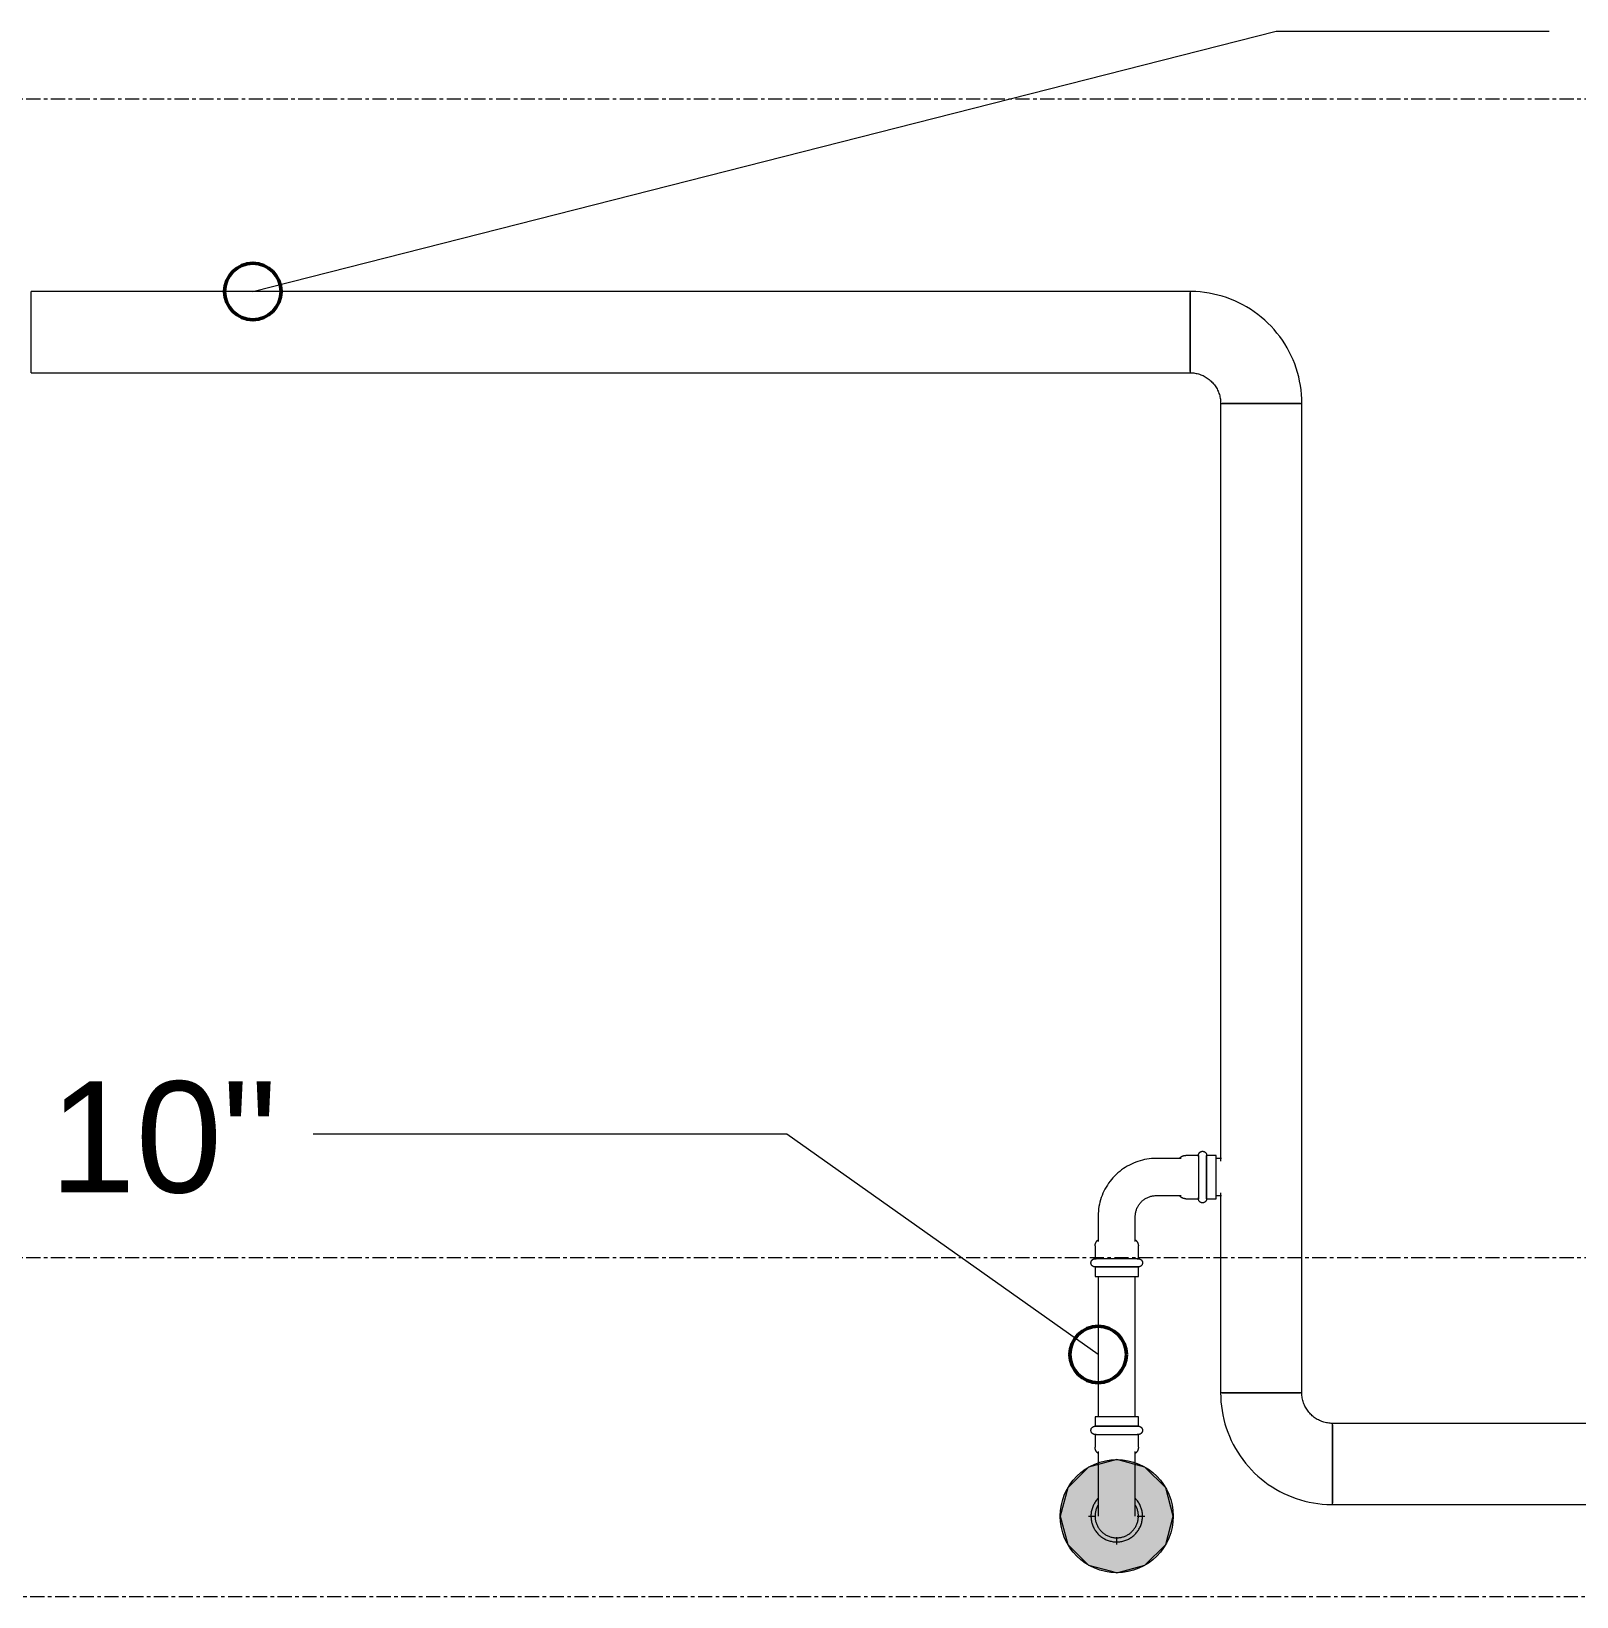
# Model space of a CAD drawing. Header units: inches. Extents: x -3679 to 241, y -496 to 1784.
# Drawn here: x -440.1 to -385.4, y 552 to 607.4 of the extents above; entities that cross this region are included whole.
import ezdxf

# ---------------------------------------------------------------- set-up
doc = ezdxf.new("R2010")
doc.units = ezdxf.units.IN
doc.header["$MEASUREMENT"] = 0
doc.linetypes.add('Grid Line', pattern=[0.875, 0.5, -0.125, 0.125, -0.125])
for name, color, linetype, lineweight in [('A-ANNO-NOTE', 250, 'Continuous', 9), ('G-ANNO-DIMS', 251, 'Continuous', 9), ('P-PIPE', 1, 'Continuous', 9), ('P-PIPE-CNTR', 1, 'Continuous', 9), ('S-GRID', 8, 'Continuous', 9)]:
    doc.layers.add(name, color=color, linetype=linetype, lineweight=lineweight)
doc.styles.add('Arial', font='arial.ttf', dxfattribs={"height": 3.934132})

# ---------------------------------------------------------------- blocks, each defined once
blk = doc.blocks.new('Elbow - Welded - Generic - Standard-1127339-SECOND LEVEL')
at = {"layer": 'P-PIPE'}
for p, q in [((-1.388, 2.52), (-1.245, 2.52)), ((-1.244, 2.52), (-1.017, 2.52)), ((-1.016, 2.52), (-0.719, 2.52)), ((-0.719, 2.52), (-0.372, 2.52)), ((-0.372, 2.52), (0.372, 2.52)), ((0.372, 2.52), (0.719, 2.52)), ((0.719, 2.52), (1.016, 2.52)), ((1.017, 2.52), (1.244, 2.52)), ((1.245, 2.52), (1.388, 2.52)), ((-2.52, 1.245), (-2.52, 1.388)), ((-2.52, 1.017), (-2.52, 1.244)), ((-2.52, 0.719), (-2.52, 1.016)), ((-2.52, 0.372), (-2.52, 0.719)), ((-2.52, -0.372), (-2.52, 0.372)), ((-2.52, -0.719), (-2.52, -0.372)), ((-2.52, -1.016), (-2.52, -0.719)), ((-2.52, -1.244), (-2.52, -1.017)), ((-2.52, -1.388), (-2.52, -1.245))]:
    blk.add_line(p, q, dxfattribs=at)
at = {"layer": 'P-PIPE', "flags": 128}
for points in [[(-2.52, -1.437), (-2.361, -1.434), (-2.203, -1.424), (-2.046, -1.409), (-1.889, -1.386), (-1.734, -1.358), (-1.579, -1.324), (-1.426, -1.283), (-1.275, -1.236), (-1.126, -1.183), (-0.979, -1.125), (-0.834, -1.06), (-0.693, -0.99), (-0.554, -0.914), (-0.418, -0.833), (-0.286, -0.746), (-0.157, -0.654), (-0.032, -0.557), (0.089, -0.455), (0.206, -0.348), (0.319, -0.237), (0.427, -0.121), (0.53, -0.001), (0.628, 0.123), (0.722, 0.25), (0.81, 0.382), (0.893, 0.517), (0.97, 0.655), (1.042, 0.796), (1.108, 0.94), (1.168, 1.086), (1.222, 1.235), (1.271, 1.385), (1.313, 1.538), (1.349, 1.692), (1.379, 1.847), (1.403, 2.004), (1.421, 2.161), (1.432, 2.319), (1.437, 2.477), (1.437, 2.52)], [(-1.437, 2.52), (-1.438, 2.476), (-1.44, 2.433), (-1.445, 2.39), (-1.451, 2.347), (-1.459, 2.305), (-1.468, 2.262), (-1.479, 2.22), (-1.492, 2.179), (-1.506, 2.138), (-1.522, 2.098), (-1.54, 2.059), (-1.559, 2.02), (-1.58, 1.982), (-1.602, 1.945), (-1.626, 1.908), (-1.651, 1.873), (-1.678, 1.839), (-1.706, 1.806), (-1.735, 1.774), (-1.765, 1.743), (-1.797, 1.713), (-1.83, 1.685), (-1.864, 1.658), (-1.899, 1.633), (-1.935, 1.609), (-1.972, 1.586), (-2.009, 1.565), (-2.048, 1.545), (-2.087, 1.527), (-2.127, 1.511), (-2.168, 1.496), (-2.209, 1.482), (-2.251, 1.471), (-2.293, 1.461), (-2.336, 1.453), (-2.378, 1.446), (-2.422, 1.441), (-2.465, 1.438), (-2.508, 1.437), (-2.52, 1.437)]]:
    blk.add_lwpolyline(points, dxfattribs=at)
blk = doc.blocks.new('Victaulic-VicPress316-Elbow 90-45deg Style P568_P571 - Standard-V5-SECOND LEVEL')
at = {"layer": 'P-PIPE'}
for p, q in [((-0.767, 3.52), (-0.767, 3.181)), ((0.766, 3.52), (-0.767, 3.52)), ((0.766, 3.181), (0.766, 3.52)), ((-0.767, 3.181), (0.766, 3.181)), ((-0.767, 2.89), (-0.767, 2.439)), ((-0.767, 2.89), (0.766, 2.89)), ((0.766, 2.439), (0.766, 2.89)), ((-0.658, 2.278), (-0.658, 1.393)), ((0.657, 1.393), (0.657, 2.278)), ((-3.181, 0.766), (-3.52, 0.766)), ((-3.52, 0.766), (-3.52, -0.767)), ((-3.181, -0.767), (-3.181, 0.766)), ((-2.439, 0.766), (-2.89, 0.766)), ((-2.89, -0.767), (-2.89, 0.766)), ((-1.393, 0.657), (-2.278, 0.657)), ((-3.52, -0.767), (-3.181, -0.767)), ((-2.89, -0.767), (-2.439, -0.767)), ((-2.278, -0.658), (-1.393, -0.658))]:
    blk.add_line(p, q, dxfattribs=at)
at = {"layer": 'P-PIPE', "flags": 128}
for points in [[(-0.767, 2.89), (-0.772, 2.891), (-0.778, 2.891), (-0.784, 2.892), (-0.79, 2.892), (-0.795, 2.893), (-0.801, 2.895), (-0.807, 2.896), (-0.812, 2.898), (-0.818, 2.9), (-0.823, 2.902), (-0.828, 2.904), (-0.834, 2.907), (-0.839, 2.91), (-0.844, 2.913), (-0.849, 2.916), (-0.853, 2.919), (-0.858, 2.923), (-0.862, 2.927), (-0.867, 2.931), (-0.871, 2.935), (-0.875, 2.939), (-0.879, 2.943), (-0.882, 2.948), (-0.886, 2.953), (-0.889, 2.957), (-0.892, 2.962), (-0.895, 2.967), (-0.897, 2.973), (-0.9, 2.978), (-0.902, 2.983), (-0.904, 2.989), (-0.906, 2.994), (-0.907, 3), (-0.909, 3.006), (-0.91, 3.011), (-0.911, 3.017), (-0.911, 3.023), (-0.912, 3.029), (-0.912, 3.034), (-0.912, 3.04), (-0.912, 3.046), (-0.911, 3.052), (-0.91, 3.058), (-0.909, 3.063), (-0.908, 3.069), (-0.907, 3.075), (-0.905, 3.08), (-0.903, 3.086), (-0.901, 3.091), (-0.899, 3.097), (-0.896, 3.102), (-0.894, 3.107), (-0.891, 3.112), (-0.887, 3.117), (-0.884, 3.122), (-0.881, 3.126), (-0.877, 3.131), (-0.873, 3.135), (-0.869, 3.139), (-0.865, 3.143), (-0.86, 3.147), (-0.856, 3.151), (-0.851, 3.154), (-0.846, 3.158), (-0.842, 3.161), (-0.836, 3.164), (-0.831, 3.166), (-0.826, 3.169), (-0.821, 3.171), (-0.815, 3.173), (-0.81, 3.175), (-0.804, 3.177), (-0.798, 3.178), (-0.793, 3.179), (-0.787, 3.18), (-0.781, 3.181), (-0.775, 3.181), (-0.77, 3.181), (-0.767, 3.181)], [(0.766, 3.181), (0.766, 3.181), (0.764, 3.181), (0.761, 3.181), (0.757, 3.181), (0.751, 3.181), (0.745, 3.181), (0.737, 3.181), (0.728, 3.181), (0.717, 3.181), (0.706, 3.181), (0.693, 3.181), (0.68, 3.181), (0.665, 3.181), (0.649, 3.181), (0.633, 3.181), (0.615, 3.181), (0.596, 3.181), (0.576, 3.181), (0.556, 3.181), (0.534, 3.181), (0.512, 3.181), (0.488, 3.181), (0.464, 3.181), (0.44, 3.181), (0.414, 3.181), (0.388, 3.181), (0.361, 3.181), (0.334, 3.181), (0.306, 3.181), (0.278, 3.181), (0.249, 3.181), (0.22, 3.181), (0.19, 3.181), (0.16, 3.181), (0.13, 3.181), (0.1, 3.181), (0.069, 3.181), (0.039, 3.181), (0.008, 3.181), (-0.022, 3.181), (-0.053, 3.181), (-0.084, 3.181), (-0.114, 3.181), (-0.144, 3.181), (-0.174, 3.181), (-0.204, 3.181), (-0.233, 3.181), (-0.262, 3.181), (-0.291, 3.181), (-0.319, 3.181), (-0.347, 3.181), (-0.374, 3.181), (-0.4, 3.181), (-0.426, 3.181), (-0.451, 3.181), (-0.476, 3.181), (-0.499, 3.181), (-0.522, 3.181), (-0.544, 3.181), (-0.565, 3.181), (-0.585, 3.181), (-0.605, 3.181), (-0.623, 3.181), (-0.64, 3.181), (-0.657, 3.181), (-0.672, 3.181), (-0.686, 3.181), (-0.699, 3.181), (-0.711, 3.181), (-0.722, 3.181), (-0.732, 3.181), (-0.74, 3.181), (-0.748, 3.181), (-0.754, 3.181), (-0.759, 3.181), (-0.763, 3.181), (-0.765, 3.181), (-0.766, 3.181), (-0.767, 3.181)], [(-0.767, 3.181), (-0.766, 3.181), (-0.764, 3.181), (-0.761, 3.181), (-0.757, 3.181), (-0.751, 3.181), (-0.745, 3.181), (-0.737, 3.181), (-0.728, 3.181)], [(-0.767, 2.89), (-0.766, 2.89), (-0.764, 2.89), (-0.761, 2.89), (-0.757, 2.89), (-0.751, 2.89), (-0.745, 2.89), (-0.737, 2.89), (-0.728, 2.89), (-0.717, 2.89), (-0.706, 2.89), (-0.693, 2.89), (-0.68, 2.89), (-0.665, 2.89), (-0.649, 2.89), (-0.633, 2.89), (-0.615, 2.89), (-0.596, 2.89), (-0.576, 2.89), (-0.556, 2.89), (-0.534, 2.89), (-0.512, 2.89), (-0.488, 2.89), (-0.464, 2.89), (-0.44, 2.89), (-0.414, 2.89), (-0.388, 2.89), (-0.361, 2.89), (-0.334, 2.89), (-0.306, 2.89), (-0.278, 2.89), (-0.249, 2.89), (-0.22, 2.89), (-0.19, 2.89), (-0.16, 2.89), (-0.13, 2.89), (-0.1, 2.89), (-0.069, 2.89), (-0.039, 2.89), (-0.008, 2.89), (0.022, 2.89), (0.053, 2.89), (0.084, 2.89), (0.114, 2.89), (0.144, 2.89), (0.174, 2.89), (0.204, 2.89), (0.233, 2.89), (0.262, 2.89), (0.291, 2.89), (0.319, 2.89), (0.347, 2.89), (0.374, 2.89), (0.4, 2.89), (0.426, 2.89), (0.451, 2.89), (0.476, 2.89), (0.499, 2.89), (0.522, 2.89), (0.544, 2.89), (0.565, 2.89), (0.585, 2.89), (0.605, 2.89), (0.623, 2.89), (0.64, 2.89), (0.657, 2.89), (0.672, 2.89), (0.686, 2.89), (0.699, 2.89), (0.711, 2.89), (0.722, 2.89), (0.732, 2.89), (0.74, 2.89), (0.748, 2.89), (0.754, 2.89), (0.759, 2.89), (0.763, 2.89), (0.765, 2.89), (0.766, 2.89), (0.766, 2.89)], [(-0.723, 2.89), (-0.732, 2.89), (-0.74, 2.89), (-0.748, 2.89), (-0.754, 2.89), (-0.759, 2.89), (-0.763, 2.89), (-0.765, 2.89), (-0.766, 2.89), (-0.767, 2.89)], [(0.722, 3.181), (0.732, 3.181), (0.74, 3.181), (0.748, 3.181), (0.754, 3.181), (0.759, 3.181), (0.763, 3.181), (0.765, 3.181), (0.766, 3.181), (0.766, 3.181)], [(0.766, 2.89), (0.766, 2.89), (0.764, 2.89), (0.761, 2.89), (0.757, 2.89), (0.751, 2.89), (0.745, 2.89), (0.737, 2.89), (0.728, 2.89)], [(0.766, 3.181), (0.772, 3.181), (0.778, 3.181), (0.784, 3.18), (0.79, 3.18), (0.795, 3.179), (0.801, 3.177), (0.807, 3.176), (0.812, 3.174), (0.818, 3.172), (0.823, 3.17), (0.828, 3.168), (0.834, 3.165), (0.839, 3.162), (0.844, 3.159), (0.849, 3.156), (0.853, 3.153), (0.858, 3.149), (0.862, 3.145), (0.867, 3.141), (0.871, 3.137), (0.875, 3.133), (0.879, 3.129), (0.882, 3.124), (0.886, 3.119), (0.889, 3.115), (0.892, 3.11), (0.895, 3.105), (0.897, 3.099), (0.9, 3.094), (0.902, 3.089), (0.904, 3.083), (0.906, 3.078), (0.907, 3.072), (0.909, 3.066), (0.91, 3.061), (0.911, 3.055), (0.911, 3.049), (0.912, 3.043), (0.912, 3.038), (0.912, 3.032), (0.912, 3.026), (0.911, 3.02), (0.91, 3.014), (0.909, 3.009), (0.908, 3.003), (0.907, 2.997), (0.905, 2.992), (0.903, 2.986), (0.901, 2.981), (0.899, 2.975), (0.896, 2.97), (0.894, 2.965), (0.891, 2.96), (0.887, 2.955), (0.884, 2.95), (0.881, 2.946), (0.877, 2.941), (0.873, 2.937), (0.869, 2.933), (0.865, 2.929), (0.86, 2.925), (0.856, 2.921), (0.851, 2.918), (0.846, 2.914), (0.842, 2.911), (0.836, 2.908), (0.831, 2.906), (0.826, 2.903), (0.821, 2.901), (0.815, 2.899), (0.81, 2.897), (0.804, 2.895), (0.798, 2.894), (0.793, 2.893), (0.787, 2.892), (0.781, 2.891), (0.775, 2.891), (0.77, 2.891), (0.766, 2.89)], [(-0.658, 2.221), (-0.666, 2.228), (-0.674, 2.235), (-0.682, 2.242), (-0.69, 2.25), (-0.698, 2.258), (-0.705, 2.266), (-0.711, 2.275), (-0.718, 2.283), (-0.724, 2.293), (-0.729, 2.302), (-0.735, 2.311), (-0.74, 2.321), (-0.744, 2.331), (-0.748, 2.341), (-0.752, 2.351), (-0.755, 2.362), (-0.758, 2.372), (-0.761, 2.383), (-0.763, 2.394), (-0.764, 2.404), (-0.765, 2.415), (-0.766, 2.426), (-0.767, 2.437), (-0.767, 2.439)], [(0.766, 2.439), (0.766, 2.428), (0.766, 2.417), (0.765, 2.406), (0.763, 2.396), (0.761, 2.385), (0.759, 2.374), (0.756, 2.364), (0.753, 2.353), (0.749, 2.343), (0.745, 2.333), (0.741, 2.323), (0.736, 2.313), (0.73, 2.304), (0.725, 2.294), (0.719, 2.285), (0.713, 2.276), (0.706, 2.268), (0.699, 2.259), (0.692, 2.251), (0.684, 2.244), (0.676, 2.236), (0.668, 2.229), (0.659, 2.222), (0.657, 2.221)], [(-0.658, 1.393), (-0.658, 1.364), (-0.66, 1.334), (-0.663, 1.305), (-0.667, 1.276), (-0.672, 1.247), (-0.679, 1.218), (-0.686, 1.19), (-0.695, 1.162), (-0.705, 1.134), (-0.716, 1.107), (-0.728, 1.08), (-0.741, 1.053), (-0.755, 1.028), (-0.77, 1.002), (-0.786, 0.978), (-0.803, 0.954), (-0.821, 0.931), (-0.84, 0.908), (-0.86, 0.886), (-0.881, 0.865), (-0.902, 0.845), (-0.924, 0.826), (-0.947, 0.808), (-0.971, 0.79), (-0.996, 0.774), (-1.021, 0.759), (-1.046, 0.744), (-1.073, 0.731), (-1.099, 0.719), (-1.126, 0.707), (-1.154, 0.697), (-1.182, 0.688), (-1.21, 0.681), (-1.239, 0.674), (-1.268, 0.668), (-1.297, 0.664), (-1.326, 0.661), (-1.356, 0.658), (-1.385, 0.658), (-1.393, 0.657)], [(-1.393, -0.658), (-1.311, -0.656), (-1.229, -0.651), (-1.148, -0.643), (-1.066, -0.631), (-0.986, -0.617), (-0.906, -0.599), (-0.826, -0.578), (-0.748, -0.553), (-0.671, -0.526), (-0.594, -0.496), (-0.52, -0.462), (-0.446, -0.426), (-0.374, -0.386), (-0.304, -0.344), (-0.235, -0.299), (-0.168, -0.252), (-0.104, -0.201), (-0.041, -0.149), (0.02, -0.093), (0.078, -0.036), (0.134, 0.024), (0.187, 0.087), (0.238, 0.151), (0.287, 0.217), (0.332, 0.285), (0.375, 0.355), (0.415, 0.427), (0.453, 0.5), (0.487, 0.574), (0.518, 0.65), (0.546, 0.727), (0.571, 0.805), (0.593, 0.884), (0.612, 0.964), (0.628, 1.044), (0.64, 1.126), (0.649, 1.207), (0.655, 1.289), (0.657, 1.371), (0.657, 1.393)], [(-3.181, 0.766), (-3.181, 0.772), (-3.181, 0.778), (-3.18, 0.784), (-3.18, 0.79), (-3.179, 0.795), (-3.177, 0.801), (-3.176, 0.807), (-3.174, 0.812), (-3.172, 0.818), (-3.17, 0.823), (-3.168, 0.828), (-3.165, 0.834), (-3.162, 0.839), (-3.159, 0.844), (-3.156, 0.849), (-3.153, 0.853), (-3.149, 0.858), (-3.145, 0.862), (-3.141, 0.867), (-3.137, 0.871), (-3.133, 0.875), (-3.129, 0.879), (-3.124, 0.882), (-3.119, 0.886), (-3.115, 0.889), (-3.11, 0.892), (-3.105, 0.895), (-3.099, 0.897), (-3.094, 0.9), (-3.089, 0.902), (-3.083, 0.904), (-3.078, 0.906), (-3.072, 0.907), (-3.066, 0.909), (-3.061, 0.91), (-3.055, 0.911), (-3.049, 0.911), (-3.043, 0.912), (-3.038, 0.912), (-3.032, 0.912), (-3.026, 0.912), (-3.02, 0.911), (-3.014, 0.91), (-3.009, 0.909), (-3.003, 0.908), (-2.997, 0.907), (-2.992, 0.905), (-2.986, 0.903), (-2.981, 0.901), (-2.975, 0.899), (-2.97, 0.896), (-2.965, 0.894), (-2.96, 0.891), (-2.955, 0.887), (-2.95, 0.884), (-2.946, 0.881), (-2.941, 0.877), (-2.937, 0.873), (-2.933, 0.869), (-2.929, 0.865), (-2.925, 0.86), (-2.921, 0.856), (-2.918, 0.851), (-2.914, 0.846), (-2.911, 0.842), (-2.908, 0.836), (-2.906, 0.831), (-2.903, 0.826), (-2.901, 0.821), (-2.899, 0.815), (-2.897, 0.81), (-2.895, 0.804), (-2.894, 0.798), (-2.893, 0.793), (-2.892, 0.787), (-2.891, 0.781), (-2.891, 0.775), (-2.891, 0.77), (-2.89, 0.766)], [(-3.181, 0.766), (-3.181, 0.766), (-3.181, 0.764), (-3.181, 0.761), (-3.181, 0.757), (-3.181, 0.751), (-3.181, 0.745), (-3.181, 0.737), (-3.181, 0.728), (-3.181, 0.717), (-3.181, 0.706), (-3.181, 0.693), (-3.181, 0.68), (-3.181, 0.665), (-3.181, 0.649), (-3.181, 0.633), (-3.181, 0.615), (-3.181, 0.596), (-3.181, 0.576), (-3.181, 0.556), (-3.181, 0.534), (-3.181, 0.512), (-3.181, 0.488), (-3.181, 0.464), (-3.181, 0.44), (-3.181, 0.414), (-3.181, 0.388), (-3.181, 0.361), (-3.181, 0.334), (-3.181, 0.306), (-3.181, 0.278), (-3.181, 0.249), (-3.181, 0.22), (-3.181, 0.19), (-3.181, 0.16), (-3.181, 0.13), (-3.181, 0.1), (-3.181, 0.069), (-3.181, 0.039), (-3.181, 0.008), (-3.181, -0.022), (-3.181, -0.053), (-3.181, -0.084), (-3.181, -0.114), (-3.181, -0.144), (-3.181, -0.174), (-3.181, -0.204), (-3.181, -0.233), (-3.181, -0.262), (-3.181, -0.291), (-3.181, -0.319), (-3.181, -0.347), (-3.181, -0.374), (-3.181, -0.4), (-3.181, -0.426), (-3.181, -0.451), (-3.181, -0.476), (-3.181, -0.499), (-3.181, -0.522), (-3.181, -0.544), (-3.181, -0.565), (-3.181, -0.585), (-3.181, -0.605), (-3.181, -0.623), (-3.181, -0.64), (-3.181, -0.657), (-3.181, -0.672), (-3.181, -0.686), (-3.181, -0.699), (-3.181, -0.711), (-3.181, -0.722), (-3.181, -0.732), (-3.181, -0.74), (-3.181, -0.748), (-3.181, -0.754), (-3.181, -0.759), (-3.181, -0.763), (-3.181, -0.765), (-3.181, -0.766), (-3.181, -0.767)], [(-3.181, 0.722), (-3.181, 0.732), (-3.181, 0.74), (-3.181, 0.748), (-3.181, 0.754), (-3.181, 0.759), (-3.181, 0.763), (-3.181, 0.765), (-3.181, 0.766), (-3.181, 0.766)], [(-2.89, -0.767), (-2.89, -0.766), (-2.89, -0.764), (-2.89, -0.761), (-2.89, -0.757), (-2.89, -0.751), (-2.89, -0.745), (-2.89, -0.737), (-2.89, -0.728), (-2.89, -0.717), (-2.89, -0.706), (-2.89, -0.693), (-2.89, -0.68), (-2.89, -0.665), (-2.89, -0.649), (-2.89, -0.633), (-2.89, -0.615), (-2.89, -0.596), (-2.89, -0.576), (-2.89, -0.556), (-2.89, -0.534), (-2.89, -0.512), (-2.89, -0.488), (-2.89, -0.464), (-2.89, -0.44), (-2.89, -0.414), (-2.89, -0.388), (-2.89, -0.361), (-2.89, -0.334), (-2.89, -0.306), (-2.89, -0.278), (-2.89, -0.249), (-2.89, -0.22), (-2.89, -0.19), (-2.89, -0.16), (-2.89, -0.13), (-2.89, -0.1), (-2.89, -0.069), (-2.89, -0.039), (-2.89, -0.008), (-2.89, 0.022), (-2.89, 0.053), (-2.89, 0.084), (-2.89, 0.114), (-2.89, 0.144), (-2.89, 0.174), (-2.89, 0.204), (-2.89, 0.233), (-2.89, 0.262), (-2.89, 0.291), (-2.89, 0.319), (-2.89, 0.347), (-2.89, 0.374), (-2.89, 0.4), (-2.89, 0.426), (-2.89, 0.451), (-2.89, 0.476), (-2.89, 0.499), (-2.89, 0.522), (-2.89, 0.544), (-2.89, 0.565), (-2.89, 0.585), (-2.89, 0.605), (-2.89, 0.623), (-2.89, 0.64), (-2.89, 0.657), (-2.89, 0.672), (-2.89, 0.686), (-2.89, 0.699), (-2.89, 0.711), (-2.89, 0.722), (-2.89, 0.732), (-2.89, 0.74), (-2.89, 0.748), (-2.89, 0.754), (-2.89, 0.759), (-2.89, 0.763), (-2.89, 0.765), (-2.89, 0.766), (-2.89, 0.766)], [(-2.89, 0.766), (-2.89, 0.766), (-2.89, 0.764), (-2.89, 0.761), (-2.89, 0.757), (-2.89, 0.751), (-2.89, 0.745), (-2.89, 0.737), (-2.89, 0.728)], [(-2.439, 0.766), (-2.428, 0.766), (-2.417, 0.766), (-2.406, 0.765), (-2.396, 0.763), (-2.385, 0.761), (-2.374, 0.759), (-2.364, 0.756), (-2.353, 0.753), (-2.343, 0.749), (-2.333, 0.745), (-2.323, 0.741), (-2.313, 0.736), (-2.304, 0.73), (-2.294, 0.725), (-2.285, 0.719), (-2.276, 0.713), (-2.268, 0.706), (-2.259, 0.699), (-2.251, 0.692), (-2.244, 0.684), (-2.236, 0.676), (-2.229, 0.668), (-2.222, 0.659), (-2.221, 0.657)], [(-3.181, -0.767), (-3.181, -0.766), (-3.181, -0.764), (-3.181, -0.761), (-3.181, -0.757), (-3.181, -0.751), (-3.181, -0.745), (-3.181, -0.737), (-3.181, -0.728)], [(-2.89, -0.767), (-2.891, -0.772), (-2.891, -0.778), (-2.892, -0.784), (-2.892, -0.79), (-2.893, -0.795), (-2.895, -0.801), (-2.896, -0.807), (-2.898, -0.812), (-2.9, -0.818), (-2.902, -0.823), (-2.904, -0.828), (-2.907, -0.834), (-2.91, -0.839), (-2.913, -0.844), (-2.916, -0.849), (-2.919, -0.853), (-2.923, -0.858), (-2.927, -0.862), (-2.931, -0.867), (-2.935, -0.871), (-2.939, -0.875), (-2.943, -0.879), (-2.948, -0.882), (-2.953, -0.886), (-2.957, -0.889), (-2.962, -0.892), (-2.967, -0.895), (-2.973, -0.897), (-2.978, -0.9), (-2.983, -0.902), (-2.989, -0.904), (-2.994, -0.906), (-3, -0.907), (-3.006, -0.909), (-3.011, -0.91), (-3.017, -0.911), (-3.023, -0.911), (-3.029, -0.912), (-3.034, -0.912), (-3.04, -0.912), (-3.046, -0.912), (-3.052, -0.911), (-3.058, -0.91), (-3.063, -0.909), (-3.069, -0.908), (-3.075, -0.907), (-3.08, -0.905), (-3.086, -0.903), (-3.091, -0.901), (-3.097, -0.899), (-3.102, -0.896), (-3.107, -0.894), (-3.112, -0.891), (-3.117, -0.887), (-3.122, -0.884), (-3.126, -0.881), (-3.131, -0.877), (-3.135, -0.873), (-3.139, -0.869), (-3.143, -0.865), (-3.147, -0.86), (-3.151, -0.856), (-3.154, -0.851), (-3.158, -0.846), (-3.161, -0.842), (-3.164, -0.836), (-3.166, -0.831), (-3.169, -0.826), (-3.171, -0.821), (-3.173, -0.815), (-3.175, -0.81), (-3.177, -0.804), (-3.178, -0.798), (-3.179, -0.793), (-3.18, -0.787), (-3.181, -0.781), (-3.181, -0.775), (-3.181, -0.77), (-3.181, -0.767)], [(-2.89, -0.722), (-2.89, -0.732), (-2.89, -0.74), (-2.89, -0.748), (-2.89, -0.754), (-2.89, -0.759), (-2.89, -0.763), (-2.89, -0.765), (-2.89, -0.766), (-2.89, -0.767)], [(-2.221, -0.658), (-2.228, -0.666), (-2.235, -0.674), (-2.242, -0.682), (-2.25, -0.69), (-2.258, -0.698), (-2.266, -0.705), (-2.275, -0.711), (-2.283, -0.718), (-2.293, -0.724), (-2.302, -0.729), (-2.311, -0.735), (-2.321, -0.74), (-2.331, -0.744), (-2.341, -0.748), (-2.351, -0.752), (-2.362, -0.755), (-2.372, -0.758), (-2.383, -0.761), (-2.394, -0.763), (-2.404, -0.764), (-2.415, -0.765), (-2.426, -0.766), (-2.437, -0.767), (-2.439, -0.767)]]:
    blk.add_lwpolyline(points, dxfattribs=at)
blk = doc.blocks.new('Victaulic-VicPress316-Elbow 90-45deg Style P568_P571 - Standard-523083-SECOND LEVEL')
at = {"layer": 'P-PIPE'}
for p, q in [((-3178.283, 1233.462), (-3178.283, 1232.568)), ((-3176.968, 1232.571), (-3176.968, 1233.462)), ((-3178.392, 1232.416), (-3178.392, 1231.964)), ((-3176.859, 1231.964), (-3176.859, 1232.416)), ((-3177.625, 1231.964), (-3178.392, 1231.964)), ((-3178.392, 1231.673), (-3178.392, 1231.335)), ((-3177.625, 1231.673), (-3178.392, 1231.673)), ((-3176.859, 1231.964), (-3177.625, 1231.964)), ((-3176.859, 1231.673), (-3177.625, 1231.673)), ((-3176.859, 1231.335), (-3176.859, 1231.673)), ((-3178.392, 1231.335), (-3177.625, 1231.335)), ((-3177.625, 1231.335), (-3176.859, 1231.335))]:
    blk.add_line(p, q, dxfattribs=at)
at = {"layer": 'P-PIPE', "flags": 128}
for points in [[(-3177.625, 1235.767), (-3177.661, 1235.766), (-3177.698, 1235.764), (-3177.734, 1235.76), (-3177.77, 1235.755), (-3177.806, 1235.749), (-3177.842, 1235.741), (-3177.877, 1235.731), (-3177.912, 1235.721), (-3177.946, 1235.708), (-3177.98, 1235.695), (-3178.013, 1235.68), (-3178.046, 1235.664), (-3178.078, 1235.646), (-3178.109, 1235.628), (-3178.14, 1235.608), (-3178.17, 1235.586), (-3178.198, 1235.564), (-3178.226, 1235.54), (-3178.253, 1235.516), (-3178.279, 1235.49), (-3178.304, 1235.464), (-3178.328, 1235.436), (-3178.351, 1235.407), (-3178.372, 1235.378), (-3178.392, 1235.348), (-3178.412, 1235.317), (-3178.429, 1235.285), (-3178.446, 1235.252), (-3178.461, 1235.219), (-3178.475, 1235.185), (-3178.488, 1235.151), (-3178.499, 1235.116), (-3178.508, 1235.081), (-3178.517, 1235.046), (-3178.524, 1235.01), (-3178.529, 1234.974), (-3178.533, 1234.938), (-3178.536, 1234.901), (-3178.537, 1234.865), (-3178.537, 1234.828), (-3178.535, 1234.792), (-3178.532, 1234.755), (-3178.527, 1234.719), (-3178.521, 1234.683), (-3178.513, 1234.648), (-3178.504, 1234.612), (-3178.494, 1234.577), (-3178.482, 1234.543), (-3178.469, 1234.509), (-3178.454, 1234.475), (-3178.438, 1234.442), (-3178.421, 1234.41), (-3178.403, 1234.379), (-3178.383, 1234.348), (-3178.362, 1234.318), (-3178.34, 1234.289), (-3178.317, 1234.261), (-3178.293, 1234.234)], [(-3177.625, 1235.621), (-3177.656, 1235.621), (-3177.686, 1235.619), (-3177.717, 1235.616), (-3177.747, 1235.612), (-3177.777, 1235.606), (-3177.807, 1235.599), (-3177.837, 1235.591), (-3177.866, 1235.582), (-3177.895, 1235.572), (-3177.924, 1235.561), (-3177.951, 1235.548), (-3177.979, 1235.535), (-3178.006, 1235.52), (-3178.032, 1235.504), (-3178.058, 1235.487), (-3178.083, 1235.47), (-3178.107, 1235.451), (-3178.13, 1235.431), (-3178.153, 1235.41), (-3178.175, 1235.389), (-3178.196, 1235.366), (-3178.216, 1235.343), (-3178.235, 1235.319), (-3178.253, 1235.294), (-3178.27, 1235.269), (-3178.286, 1235.243), (-3178.301, 1235.216), (-3178.315, 1235.189), (-3178.328, 1235.161), (-3178.339, 1235.133), (-3178.35, 1235.104), (-3178.359, 1235.075), (-3178.368, 1235.045), (-3178.375, 1235.015), (-3178.38, 1234.985), (-3178.385, 1234.955), (-3178.388, 1234.924), (-3178.391, 1234.894), (-3178.391, 1234.863), (-3178.391, 1234.832), (-3178.39, 1234.802), (-3178.387, 1234.771), (-3178.383, 1234.741), (-3178.378, 1234.711), (-3178.371, 1234.681), (-3178.364, 1234.651), (-3178.355, 1234.622), (-3178.345, 1234.593), (-3178.334, 1234.564), (-3178.322, 1234.536), (-3178.309, 1234.508), (-3178.294, 1234.481), (-3178.283, 1234.461)], [(-3176.968, 1234.223), (-3176.946, 1234.246), (-3176.922, 1234.274), (-3176.899, 1234.302), (-3176.878, 1234.332), (-3176.858, 1234.362), (-3176.838, 1234.393), (-3176.821, 1234.425), (-3176.804, 1234.458), (-3176.789, 1234.491), (-3176.775, 1234.524), (-3176.762, 1234.559), (-3176.751, 1234.593), (-3176.742, 1234.629), (-3176.733, 1234.664), (-3176.726, 1234.7), (-3176.721, 1234.736), (-3176.717, 1234.772), (-3176.714, 1234.809), (-3176.713, 1234.845), (-3176.713, 1234.881), (-3176.715, 1234.918), (-3176.718, 1234.954), (-3176.723, 1234.99), (-3176.729, 1235.026), (-3176.737, 1235.062), (-3176.746, 1235.097), (-3176.756, 1235.132), (-3176.768, 1235.167), (-3176.781, 1235.201), (-3176.796, 1235.234), (-3176.812, 1235.267), (-3176.829, 1235.299), (-3176.847, 1235.331), (-3176.867, 1235.362), (-3176.888, 1235.392), (-3176.91, 1235.421), (-3176.933, 1235.449), (-3176.957, 1235.476), (-3176.983, 1235.502), (-3177.009, 1235.527), (-3177.036, 1235.551), (-3177.065, 1235.574), (-3177.094, 1235.596), (-3177.124, 1235.617), (-3177.155, 1235.636), (-3177.187, 1235.655), (-3177.219, 1235.671), (-3177.252, 1235.687), (-3177.285, 1235.701), (-3177.32, 1235.714), (-3177.354, 1235.726), (-3177.389, 1235.736), (-3177.425, 1235.745), (-3177.46, 1235.752), (-3177.496, 1235.758), (-3177.533, 1235.762), (-3177.569, 1235.765), (-3177.605, 1235.767), (-3177.625, 1235.767)], [(-3176.964, 1234.467), (-3176.949, 1234.494), (-3176.935, 1234.521), (-3176.922, 1234.549), (-3176.911, 1234.577), (-3176.9, 1234.606), (-3176.891, 1234.635), (-3176.882, 1234.665), (-3176.875, 1234.694), (-3176.87, 1234.725), (-3176.865, 1234.755), (-3176.862, 1234.785), (-3176.859, 1234.816), (-3176.859, 1234.847), (-3176.859, 1234.877), (-3176.86, 1234.908), (-3176.863, 1234.938), (-3176.867, 1234.969), (-3176.872, 1234.999), (-3176.879, 1235.029), (-3176.886, 1235.059), (-3176.895, 1235.088), (-3176.905, 1235.117), (-3176.916, 1235.146), (-3176.928, 1235.174), (-3176.941, 1235.201), (-3176.956, 1235.229), (-3176.971, 1235.255), (-3176.988, 1235.281), (-3177.005, 1235.306), (-3177.024, 1235.33), (-3177.043, 1235.354), (-3177.064, 1235.377), (-3177.085, 1235.399), (-3177.107, 1235.42), (-3177.13, 1235.44), (-3177.154, 1235.46), (-3177.179, 1235.478), (-3177.204, 1235.495), (-3177.23, 1235.512), (-3177.256, 1235.527), (-3177.284, 1235.541), (-3177.311, 1235.554), (-3177.34, 1235.566), (-3177.368, 1235.577), (-3177.397, 1235.587), (-3177.427, 1235.595), (-3177.457, 1235.603), (-3177.487, 1235.609), (-3177.517, 1235.614), (-3177.547, 1235.617), (-3177.578, 1235.62), (-3177.608, 1235.621), (-3177.625, 1235.621)], [(-3178.283, 1234.855), (-3178.283, 1234.854), (-3178.283, 1234.85), (-3178.283, 1234.845), (-3178.283, 1234.837), (-3178.283, 1234.827), (-3178.283, 1234.815), (-3178.283, 1234.801), (-3178.283, 1234.784), (-3178.283, 1234.766), (-3178.283, 1234.745), (-3178.283, 1234.722), (-3178.283, 1234.697), (-3178.283, 1234.671), (-3178.283, 1234.642), (-3178.283, 1234.612), (-3178.283, 1234.579), (-3178.283, 1234.545), (-3178.283, 1234.509), (-3178.283, 1234.472), (-3178.283, 1234.432), (-3178.283, 1234.392), (-3178.283, 1234.349), (-3178.283, 1234.306), (-3178.283, 1234.261), (-3178.283, 1234.214), (-3178.283, 1234.167), (-3178.283, 1234.118), (-3178.283, 1234.069), (-3178.283, 1234.018), (-3178.283, 1233.967), (-3178.283, 1233.914), (-3178.283, 1233.861), (-3178.283, 1233.808), (-3178.283, 1233.753), (-3178.283, 1233.699), (-3178.283, 1233.644), (-3178.283, 1233.588), (-3178.283, 1233.533), (-3178.283, 1233.477), (-3178.283, 1233.462)], [(-3176.968, 1233.462), (-3176.968, 1233.518), (-3176.968, 1233.573), (-3176.968, 1233.629), (-3176.968, 1233.684), (-3176.968, 1233.739), (-3176.968, 1233.793), (-3176.968, 1233.847), (-3176.968, 1233.9), (-3176.968, 1233.953), (-3176.968, 1234.004), (-3176.968, 1234.055), (-3176.968, 1234.105), (-3176.968, 1234.154), (-3176.968, 1234.202), (-3176.968, 1234.248), (-3176.968, 1234.294), (-3176.968, 1234.338), (-3176.968, 1234.38), (-3176.968, 1234.422), (-3176.968, 1234.461), (-3176.968, 1234.499), (-3176.968, 1234.535), (-3176.968, 1234.57), (-3176.968, 1234.603), (-3176.968, 1234.634), (-3176.968, 1234.663), (-3176.968, 1234.69), (-3176.968, 1234.716), (-3176.968, 1234.739), (-3176.968, 1234.76), (-3176.968, 1234.779), (-3176.968, 1234.796), (-3176.968, 1234.811), (-3176.968, 1234.824), (-3176.968, 1234.835), (-3176.968, 1234.843), (-3176.968, 1234.849), (-3176.968, 1234.853), (-3176.968, 1234.855), (-3176.968, 1234.855)], [(-3178.392, 1232.416), (-3178.391, 1232.427), (-3178.391, 1232.438), (-3178.39, 1232.448), (-3178.388, 1232.459), (-3178.386, 1232.47), (-3178.384, 1232.481), (-3178.381, 1232.491), (-3178.378, 1232.502), (-3178.374, 1232.512), (-3178.37, 1232.522), (-3178.366, 1232.532), (-3178.361, 1232.542), (-3178.355, 1232.551), (-3178.35, 1232.561), (-3178.344, 1232.57), (-3178.338, 1232.579), (-3178.331, 1232.587), (-3178.324, 1232.596), (-3178.317, 1232.604), (-3178.309, 1232.611), (-3178.301, 1232.619), (-3178.293, 1232.626), (-3178.284, 1232.633), (-3178.283, 1232.634)], [(-3176.968, 1232.634), (-3176.959, 1232.627), (-3176.951, 1232.62), (-3176.943, 1232.613), (-3176.935, 1232.605), (-3176.927, 1232.597), (-3176.92, 1232.589), (-3176.914, 1232.58), (-3176.907, 1232.571), (-3176.901, 1232.562), (-3176.896, 1232.553), (-3176.89, 1232.543), (-3176.885, 1232.534), (-3176.881, 1232.524), (-3176.877, 1232.514), (-3176.873, 1232.503), (-3176.87, 1232.493), (-3176.867, 1232.483), (-3176.864, 1232.472), (-3176.862, 1232.461), (-3176.861, 1232.45), (-3176.86, 1232.44), (-3176.859, 1232.429), (-3176.859, 1232.418), (-3176.859, 1232.416)], [(-3178.392, 1231.673), (-3178.397, 1231.673), (-3178.403, 1231.674), (-3178.409, 1231.674), (-3178.415, 1231.675), (-3178.42, 1231.676), (-3178.426, 1231.678), (-3178.432, 1231.679), (-3178.437, 1231.681), (-3178.443, 1231.683), (-3178.448, 1231.685), (-3178.453, 1231.687), (-3178.459, 1231.69), (-3178.464, 1231.693), (-3178.469, 1231.696), (-3178.474, 1231.699), (-3178.478, 1231.702), (-3178.483, 1231.706), (-3178.487, 1231.709), (-3178.492, 1231.713), (-3178.496, 1231.717), (-3178.5, 1231.722), (-3178.504, 1231.726), (-3178.507, 1231.731), (-3178.511, 1231.735), (-3178.514, 1231.74), (-3178.517, 1231.745), (-3178.52, 1231.75), (-3178.522, 1231.755), (-3178.525, 1231.761), (-3178.527, 1231.766), (-3178.529, 1231.772), (-3178.531, 1231.777), (-3178.532, 1231.783), (-3178.534, 1231.788), (-3178.535, 1231.794), (-3178.536, 1231.8), (-3178.536, 1231.806), (-3178.537, 1231.811), (-3178.537, 1231.817), (-3178.537, 1231.823), (-3178.537, 1231.829), (-3178.536, 1231.835), (-3178.535, 1231.84), (-3178.534, 1231.846), (-3178.533, 1231.852), (-3178.532, 1231.858), (-3178.53, 1231.863), (-3178.528, 1231.869), (-3178.526, 1231.874), (-3178.524, 1231.879), (-3178.521, 1231.885), (-3178.519, 1231.89), (-3178.516, 1231.895), (-3178.512, 1231.9), (-3178.509, 1231.904), (-3178.506, 1231.909), (-3178.502, 1231.914), (-3178.498, 1231.918), (-3178.494, 1231.922), (-3178.49, 1231.926), (-3178.485, 1231.93), (-3178.481, 1231.934), (-3178.476, 1231.937), (-3178.471, 1231.94), (-3178.467, 1231.944), (-3178.461, 1231.946), (-3178.456, 1231.949), (-3178.451, 1231.952), (-3178.446, 1231.954), (-3178.44, 1231.956), (-3178.435, 1231.958), (-3178.429, 1231.959), (-3178.423, 1231.961), (-3178.418, 1231.962), (-3178.412, 1231.963), (-3178.406, 1231.964), (-3178.4, 1231.964), (-3178.395, 1231.964), (-3178.392, 1231.964)], [(-3177.625, 1231.964), (-3177.656, 1231.964), (-3177.686, 1231.964), (-3177.717, 1231.964), (-3177.747, 1231.964), (-3177.777, 1231.964), (-3177.807, 1231.964), (-3177.837, 1231.964), (-3177.866, 1231.964), (-3177.895, 1231.964), (-3177.924, 1231.964), (-3177.951, 1231.964), (-3177.979, 1231.964), (-3178.006, 1231.964), (-3178.032, 1231.964), (-3178.058, 1231.964), (-3178.083, 1231.964), (-3178.107, 1231.964), (-3178.13, 1231.964), (-3178.153, 1231.964), (-3178.175, 1231.964), (-3178.196, 1231.964), (-3178.216, 1231.964), (-3178.235, 1231.964), (-3178.253, 1231.964), (-3178.27, 1231.964), (-3178.286, 1231.964), (-3178.301, 1231.964), (-3178.315, 1231.964), (-3178.328, 1231.964), (-3178.339, 1231.964), (-3178.35, 1231.964), (-3178.359, 1231.964), (-3178.368, 1231.964), (-3178.375, 1231.964), (-3178.38, 1231.964), (-3178.385, 1231.964), (-3178.388, 1231.964), (-3178.391, 1231.964), (-3178.391, 1231.964), (-3178.392, 1231.964)], [(-3178.392, 1231.964), (-3178.391, 1231.964), (-3178.389, 1231.964), (-3178.386, 1231.964), (-3178.382, 1231.964), (-3178.376, 1231.964), (-3178.37, 1231.964), (-3178.362, 1231.964), (-3178.353, 1231.964)], [(-3178.35, 1231.673), (-3178.359, 1231.673), (-3178.368, 1231.673), (-3178.375, 1231.673), (-3178.38, 1231.673), (-3178.385, 1231.673), (-3178.388, 1231.673), (-3178.391, 1231.673), (-3178.391, 1231.673), (-3178.392, 1231.673)], [(-3178.392, 1231.673), (-3178.391, 1231.673), (-3178.389, 1231.673), (-3178.386, 1231.673), (-3178.382, 1231.673), (-3178.376, 1231.673), (-3178.37, 1231.673), (-3178.362, 1231.673), (-3178.353, 1231.673), (-3178.342, 1231.673), (-3178.331, 1231.673), (-3178.319, 1231.673), (-3178.305, 1231.673), (-3178.29, 1231.673), (-3178.274, 1231.673), (-3178.258, 1231.673), (-3178.24, 1231.673), (-3178.221, 1231.673), (-3178.201, 1231.673), (-3178.181, 1231.673), (-3178.159, 1231.673), (-3178.137, 1231.673), (-3178.113, 1231.673), (-3178.089, 1231.673), (-3178.065, 1231.673), (-3178.039, 1231.673), (-3178.013, 1231.673), (-3177.986, 1231.673), (-3177.959, 1231.673), (-3177.931, 1231.673), (-3177.903, 1231.673), (-3177.874, 1231.673), (-3177.845, 1231.673), (-3177.815, 1231.673), (-3177.785, 1231.673), (-3177.755, 1231.673), (-3177.725, 1231.673), (-3177.695, 1231.673), (-3177.664, 1231.673), (-3177.633, 1231.673), (-3177.625, 1231.673)], [(-3176.859, 1231.964), (-3176.859, 1231.964), (-3176.861, 1231.964), (-3176.864, 1231.964), (-3176.868, 1231.964), (-3176.874, 1231.964), (-3176.88, 1231.964), (-3176.888, 1231.964), (-3176.897, 1231.964), (-3176.908, 1231.964), (-3176.919, 1231.964), (-3176.932, 1231.964), (-3176.945, 1231.964), (-3176.96, 1231.964), (-3176.976, 1231.964), (-3176.992, 1231.964), (-3177.01, 1231.964), (-3177.029, 1231.964), (-3177.049, 1231.964), (-3177.069, 1231.964), (-3177.091, 1231.964), (-3177.113, 1231.964), (-3177.137, 1231.964), (-3177.161, 1231.964), (-3177.185, 1231.964), (-3177.211, 1231.964), (-3177.237, 1231.964), (-3177.264, 1231.964), (-3177.291, 1231.964), (-3177.319, 1231.964), (-3177.347, 1231.964), (-3177.376, 1231.964), (-3177.405, 1231.964), (-3177.435, 1231.964), (-3177.465, 1231.964), (-3177.495, 1231.964), (-3177.525, 1231.964), (-3177.556, 1231.964), (-3177.586, 1231.964), (-3177.617, 1231.964), (-3177.625, 1231.964)], [(-3177.625, 1231.673), (-3177.594, 1231.673), (-3177.564, 1231.673), (-3177.533, 1231.673), (-3177.503, 1231.673), (-3177.473, 1231.673), (-3177.443, 1231.673), (-3177.413, 1231.673), (-3177.384, 1231.673), (-3177.355, 1231.673), (-3177.327, 1231.673), (-3177.299, 1231.673), (-3177.271, 1231.673), (-3177.244, 1231.673), (-3177.218, 1231.673), (-3177.192, 1231.673), (-3177.167, 1231.673), (-3177.143, 1231.673), (-3177.12, 1231.673), (-3177.097, 1231.673), (-3177.075, 1231.673), (-3177.054, 1231.673), (-3177.034, 1231.673), (-3177.015, 1231.673), (-3176.997, 1231.673), (-3176.98, 1231.673), (-3176.964, 1231.673), (-3176.949, 1231.673), (-3176.935, 1231.673), (-3176.922, 1231.673), (-3176.911, 1231.673), (-3176.9, 1231.673), (-3176.891, 1231.673), (-3176.882, 1231.673), (-3176.875, 1231.673), (-3176.87, 1231.673), (-3176.865, 1231.673), (-3176.862, 1231.673), (-3176.859, 1231.673), (-3176.859, 1231.673), (-3176.859, 1231.673)], [(-3176.9, 1231.964), (-3176.891, 1231.964), (-3176.882, 1231.964), (-3176.875, 1231.964), (-3176.87, 1231.964), (-3176.865, 1231.964), (-3176.862, 1231.964), (-3176.859, 1231.964), (-3176.859, 1231.964), (-3176.859, 1231.964)], [(-3176.859, 1231.673), (-3176.859, 1231.673), (-3176.861, 1231.673), (-3176.864, 1231.673), (-3176.868, 1231.673), (-3176.874, 1231.673), (-3176.88, 1231.673), (-3176.888, 1231.673), (-3176.897, 1231.673)], [(-3176.859, 1231.964), (-3176.853, 1231.964), (-3176.847, 1231.964), (-3176.841, 1231.963), (-3176.835, 1231.962), (-3176.83, 1231.961), (-3176.824, 1231.96), (-3176.818, 1231.959), (-3176.813, 1231.957), (-3176.807, 1231.955), (-3176.802, 1231.953), (-3176.797, 1231.95), (-3176.791, 1231.948), (-3176.786, 1231.945), (-3176.781, 1231.942), (-3176.776, 1231.939), (-3176.772, 1231.936), (-3176.767, 1231.932), (-3176.763, 1231.928), (-3176.758, 1231.924), (-3176.754, 1231.92), (-3176.75, 1231.916), (-3176.746, 1231.912), (-3176.743, 1231.907), (-3176.739, 1231.902), (-3176.736, 1231.897), (-3176.733, 1231.893), (-3176.73, 1231.887), (-3176.728, 1231.882), (-3176.725, 1231.877), (-3176.723, 1231.872), (-3176.721, 1231.866), (-3176.719, 1231.861), (-3176.718, 1231.855), (-3176.716, 1231.849), (-3176.715, 1231.844), (-3176.714, 1231.838), (-3176.714, 1231.832), (-3176.713, 1231.826), (-3176.713, 1231.82), (-3176.713, 1231.815), (-3176.713, 1231.809), (-3176.714, 1231.803), (-3176.715, 1231.797), (-3176.716, 1231.791), (-3176.717, 1231.786), (-3176.718, 1231.78), (-3176.72, 1231.775), (-3176.722, 1231.769), (-3176.724, 1231.764), (-3176.726, 1231.758), (-3176.729, 1231.753), (-3176.731, 1231.748), (-3176.734, 1231.743), (-3176.738, 1231.738), (-3176.741, 1231.733), (-3176.744, 1231.729), (-3176.748, 1231.724), (-3176.752, 1231.72), (-3176.756, 1231.716), (-3176.76, 1231.712), (-3176.765, 1231.708), (-3176.769, 1231.704), (-3176.774, 1231.701), (-3176.779, 1231.697), (-3176.784, 1231.694), (-3176.789, 1231.691), (-3176.794, 1231.689), (-3176.799, 1231.686), (-3176.804, 1231.684), (-3176.81, 1231.682), (-3176.815, 1231.68), (-3176.821, 1231.678), (-3176.827, 1231.677), (-3176.832, 1231.676), (-3176.838, 1231.675), (-3176.844, 1231.674), (-3176.85, 1231.674), (-3176.855, 1231.673), (-3176.859, 1231.673)]]:
    blk.add_lwpolyline(points, dxfattribs=at)

msp = doc.modelspace()

# ---------------------------------------------------------------- hatches: boundary and pattern name
at = {"layer": 'A-ANNO-NOTE'}
h = msp.add_hatch(color=256, dxfattribs=at)
edge = h.paths.add_edge_path(flags=0)
edge.add_arc((-401.688, 554.85), 2, 0, 360)
msp.add_hatch(color=256, dxfattribs=at).paths.add_polyline_path([(-401.688, 552.85), (-400.688, 553.118), (-399.955, 553.85), (-399.687, 554.85), (-399.955, 555.85), (-400.688, 556.582), (-401.688, 556.85), (-402.688, 556.582), (-403.42, 555.85), (-403.687, 554.85), (-403.42, 553.85), (-402.688, 553.118), (-401.871, 552.899)], flags=0)

# ---------------------------------------------------------------- linework, layer by layer
for p, q in [((-401.688, 556.85), (-402.688, 556.582)), ((-400.688, 556.582), (-401.688, 556.85)), ((-402.688, 556.582), (-403.42, 555.85)), ((-399.955, 555.85), (-400.688, 556.582)), ((-403.42, 555.85), (-403.687, 554.85)), ((-399.687, 554.85), (-399.955, 555.85)), ((-403.687, 554.85), (-403.42, 553.85)), ((-399.955, 553.85), (-399.687, 554.85)), ((-403.42, 553.85), (-402.688, 553.118)), ((-400.688, 553.118), (-399.955, 553.85)), ((-402.688, 553.118), (-401.871, 552.899)), ((-401.871, 552.899), (-401.688, 552.85)), ((-401.688, 552.85), (-400.688, 553.118))]:
    msp.add_line(p, q, dxfattribs=at)
msp.add_circle((-401.688, 554.85), 2, dxfattribs=at)
at = {"layer": 'G-ANNO-DIMS'}
for p, q in [((-432.252, 598.188), (-396.046, 607.395)), ((-396.046, 607.395), (-386.391, 607.395)), ((-413.354, 568.369), (-430.112, 568.369)), ((-402.345, 560.57), (-413.354, 568.369))]:
    msp.add_line(p, q, dxfattribs=at)
at = {"layer": 'G-ANNO-DIMS', "lineweight": 50}
for centre in [(-432.252, 598.188), (-402.345, 560.57)]:
    msp.add_circle(centre, 1, dxfattribs=at)
at = {"layer": 'P-PIPE'}
for p, q in [((-399.094, 598.188), (-440.089, 598.188)), ((-440.089, 595.313), (-440.089, 598.188)), ((-399.094, 598.188), (-399.094, 595.362)), ((-440.089, 595.313), (-399.094, 595.313)), ((-399.094, 595.361), (-399.094, 595.313)), ((-398.012, 594.23), (-398.012, 567.409)), ((-398.012, 594.23), (-397.963, 594.23)), ((-397.963, 594.23), (-395.137, 594.23)), ((-395.137, 559.216), (-395.137, 594.23)), ((-397.982, 567.507), (-398.168, 567.507)), ((-398.168, 566.192), (-397.982, 566.192)), ((-398.012, 566.291), (-398.012, 559.216)), ((-402.345, 563.33), (-402.345, 558.37)), ((-401.03, 558.37), (-401.03, 563.33)), ((-395.187, 559.216), (-398.012, 559.216)), ((-395.137, 559.216), (-395.186, 559.216)), ((-335.52, 558.134), (-394.055, 558.134)), ((-394.055, 558.085), (-394.055, 558.134)), ((-394.055, 555.259), (-394.055, 558.085)), ((-394.055, 555.259), (-335.52, 555.259))]:
    msp.add_line(p, q, dxfattribs=at)
at = {"layer": 'P-PIPE-CNTR'}
for p, q in [((-402.688, 554.85), (-402.423, 554.85)), ((-400.964, 554.85), (-400.688, 554.85)), ((-401.688, 553.85), (-401.688, 554.112))]:
    msp.add_line(p, q, dxfattribs=at)
at = {"layer": 'S-GRID', "linetype": 'Grid Line'}
for p, q in [((-3666.394, 605), (228, 605)), ((-3666.394, 564), (228, 564)), ((228, 552), (-3666.394, 552))]:
    msp.add_line(p, q, dxfattribs=at)

# ---------------------------------------------------------------- block references
at = {"layer": 'P-PIPE'}
for name, p, rotation in [('Elbow - Welded - Generic - Standard-1127339-SECOND LEVEL', (-396.575, 596.75), 90), ('Victaulic-VicPress316-Elbow 90-45deg Style P568_P571 - Standard-V5-SECOND LEVEL', (-401.688, 566.85), 180), ('Elbow - Welded - Generic - Standard-1127339-SECOND LEVEL', (-396.575, 556.696), 270), ('Victaulic-VicPress316-Elbow 90-45deg Style P568_P571 - Standard-523083-SECOND LEVEL', (-3579.313, 1789.705), 180)]:
    msp.add_blockref(name, p, dxfattribs=dict(at, rotation=rotation))

# ---------------------------------------------------------------- texts
at = {"layer": 'G-ANNO-DIMS', "insert": (-461.572, 570.238), "char_height": 3.93413, "width": 35.952, "attachment_point": 1, "line_spacing_factor": 0.938532, "style": 'Arial'}
msp.add_mtext('BOP 7\' - 10"', dxfattribs=at)

doc.saveas('drawing.dxf')
